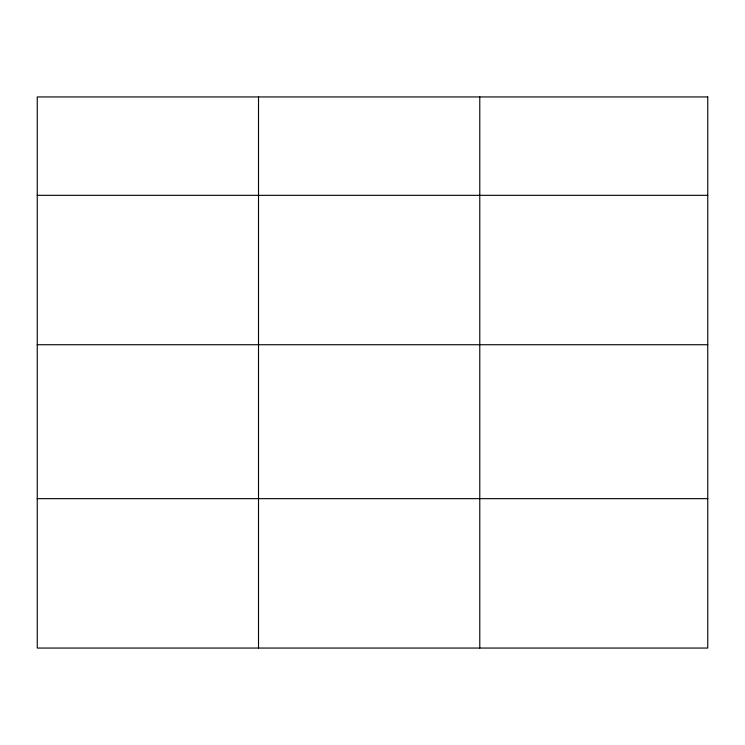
<?xml version="1.0" encoding="UTF-8"?>
<svg xmlns="http://www.w3.org/2000/svg" width="745" height="745" viewBox="0 0 745 745"><rect width="100%" height="100%" fill="white"/><g stroke="black" fill="none" stroke-linecap="round" stroke-linejoin="round"><path stroke-width="1.12" d="M37.25 195.33L707.75 195.33M37.25 344.73L707.75 344.73M37.25 498.656L707.75 498.656M479.78 96.943L479.78 648.057M258.515 96.943L258.515 648.057M707.75 96.943L37.25 96.943L37.25 648.057L707.75 648.057L707.75 96.943"/></g></svg>
